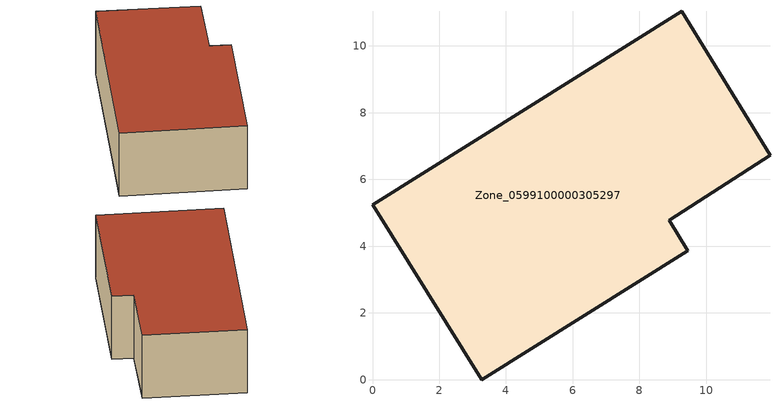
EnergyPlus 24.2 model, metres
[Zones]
Zone_0599100000305297
 floor ground (C_G): 3.28,0 0,5.24 9.27,11.04 11.91,6.72 8.9,4.77 9.45,3.87 z0
 wall outside (C_F): 11.91,6.72 9.27,11.04 0,5.24 3.28,0 9.45,3.87 8.9,4.77 11.91,6.72 z0:3.59
 roof outside (C_R): 9.45,3.87 8.9,4.77 11.91,6.72 9.27,11.04 0,5.24 3.28,0 z3.59
[BUILDING]
Pand.0599100000305297: North Axis=0; Terrain=City; Loads Convergence Tolerance Value=0.04; Temperature Convergence Tolerance Value=0.4; Solar Distribution=FullExterior; Maximum Number of Warmup Days=25; Minimum Number of Warmup Days=1
[Site:Location]
Rotterdam.The.Hague.AP_ZH_NLD Design_Conditions: Latitude=51.96; Longitude=4.45; Time Zone=1; Elevation=-4.5
[SITE:GROUNDTEMPERATURE:BUILDINGSURFACE]
18, 18, 18, 18, 18, 18, 18, 18, 18, 18, 18, 18
[MATERIAL] Thermal Absorptance=0.9; Solar Absorptance=0.7; Visible Absorptance=0.7
Name | Roughness | Thickness | Conductivity | Density | Specific Heat
G.TI.1946 | MediumSmooth | 0.15 | 1 | 540 | 1210
F.TI.1946 | Rough | 0.3 | 0.857143 | 1920 | 840
R.TI.1946 | MediumRough | 0.2 | 0.1 | 1500 | 1000
[CONSTRUCTION]
C_G: G.TI.1946
C_F: F.TI.1946
C_R: R.TI.1946
[ZONE]
Zone_0599100000305297: Type=1; Multiplier=1; Ceiling Height=Autocalculate; Volume=Autocalculate; Floor Area=autocalculate; Part of Total Floor Area=Yes
[ZONEINFILTRATION:DESIGNFLOWRATE]
Infil_Zone_0599100000305297: Zone or ZoneList or Space or SpaceList=Zone_0599100000305297; Schedule=AlwaysOn; Design Flow Rate Calculation Method=Flow/Area; Flow Rate per Floor Area=0.003; Constant Term Coefficient=1; Temperature Term Coefficient=0; Velocity Term Coefficient=0; Velocity Squared Term Coefficient=0
[HVACTEMPLATE:ZONE:IDEALLOADSAIRSYSTEM]
Zone_0599100000305297: Maximum Heating Supply Air Temperature=50; Minimum Cooling Supply Air Temperature=13; Maximum Heating Supply Air Humidity Ratio=0.0156; Minimum Cooling Supply Air Humidity Ratio=0.0077; Heating Limit=NoLimit; Cooling Limit=NoLimit; Dehumidification Control Type=ConstantSensibleHeatRatio; Cooling Sensible Heat Ratio=0.7; Dehumidification Setpoint=60; Humidification Control Type=None; Humidification Setpoint=30; Outdoor Air Method=None; Outdoor Air Flow Rate per Person=0.00944; Outdoor Air Flow Rate per Zone Floor Area=0; Outdoor Air Flow Rate per Zone=0; Demand Controlled Ventilation Type=None; Outdoor Air Economizer Type=NoEconomizer; Heat Recovery Type=None; Sensible Heat Recovery Effectiveness=0.7; Latent Heat Recovery Effectiveness=0.65
[ZONECONTROL:THERMOSTAT]
ThermostatControl_Zone_0599100000305297: Zone or ZoneList=Zone_0599100000305297; Control Type Schedule=DualSetpointControlType; Control 1=Thermostat_Zone_0599100000305297; Temperature Difference Between Cutout And Setpoint=0
[THERMOSTATSETPOINT:DUALSETPOINT]
Thermostat_Zone_0599100000305297: Heating Setpoint Temperature Schedule=HeatingSetpoint_Zone_0599100000305297; Cooling Setpoint Temperature Schedule=CoolingSetpoint_Zone_0599100000305297
[SCHEDULE:COMPACT]
HeatingSetpoint_Zone_0599100000305297: Through: 12/31, For: AllDays, Until: 24:00, 21
CoolingSetpoint_Zone_0599100000305297: Through: 12/31, For: AllDays, Until: 24:00, 24
DualSetpointControlType: Through: 12/31, For: AllDays, Until: 24:00, 4
AlwaysOn: Through: 12/31, For: AllDays, Until: 24:00, 1
